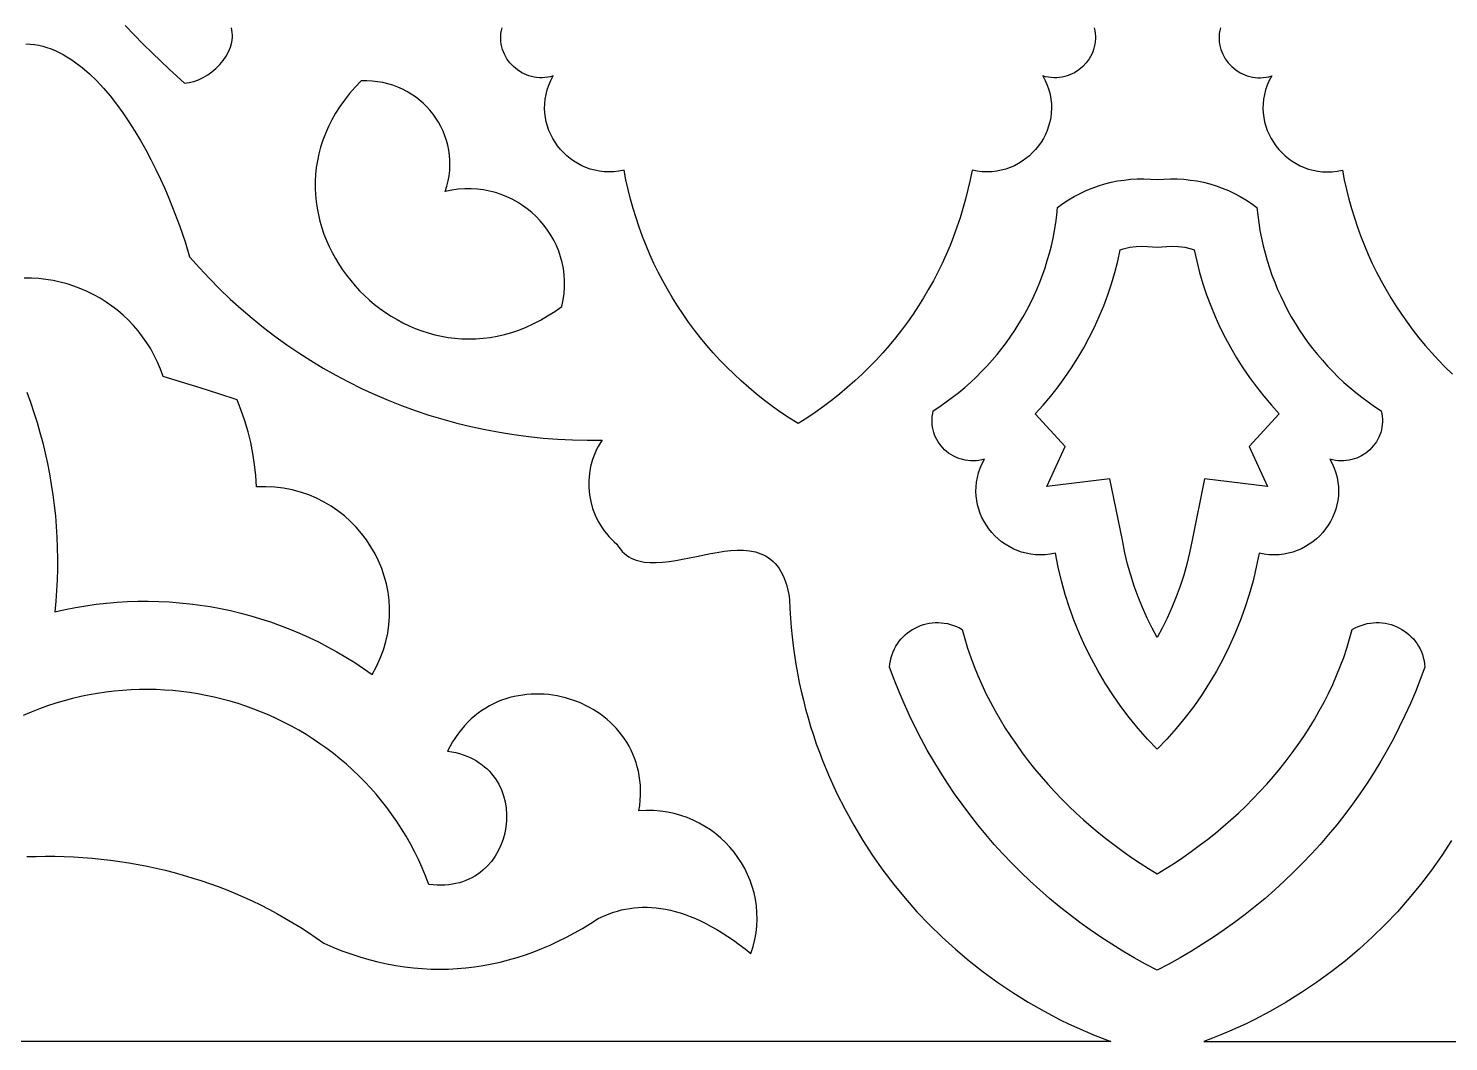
# Model space of a CAD drawing. Extents: x 50 to 3710, y -977 to -877.
# Drawn here: x 1355.1 to 1418.4, y -977.1 to -931.9 of the extents above; entities that cross this region are included whole.
import ezdxf

# ---------------------------------------------------------------- set-up
doc = ezdxf.new("R2010")
doc.units = 0
doc.layers.add('LAYER_1', color=18, linetype='CONTINUOUS')

msp = doc.modelspace()

# ---------------------------------------------------------------- linework, layer by layer
at = {"layer": 'LAYER_1'}
for points in [[(1359.402, -931.77), (1359.802, -932.195), (1360.202, -932.606), (1360.598, -933), (1361.358, -933.724), (1362.045, -934.341), (1362.252, -934.319), (1362.462, -934.27), (1362.67, -934.196), (1362.876, -934.099), (1363.075, -933.981), (1363.266, -933.844), (1363.446, -933.69), (1363.612, -933.521), (1363.762, -933.34), (1363.893, -933.147), (1364.002, -932.946), (1364.088, -932.738), (1364.146, -932.525), (1364.165, -932.417), (1364.175, -932.309), (1364.178, -932.2), (1364.173, -932.092), (1364.159, -931.984), (1364.136, -931.876)], [(1402.603, -931.876), (1402.631, -932.002), (1402.649, -932.127), (1402.659, -932.251), (1402.66, -932.373), (1402.652, -932.493), (1402.637, -932.611), (1402.613, -932.726), (1402.582, -932.839), (1402.544, -932.949), (1402.499, -933.055), (1402.388, -933.257), (1402.254, -933.443), (1402.097, -933.61), (1401.92, -933.757), (1401.725, -933.881), (1401.515, -933.98), (1401.405, -934.019), (1401.292, -934.052), (1401.176, -934.077), (1401.058, -934.094), (1400.938, -934.104), (1400.816, -934.106), (1400.692, -934.099), (1400.567, -934.084), (1400.441, -934.06), (1400.315, -934.026), (1400.423, -934.23), (1400.512, -934.436), (1400.584, -934.643), (1400.639, -934.851), (1400.676, -935.058), (1400.698, -935.265), (1400.703, -935.47), (1400.693, -935.673), (1400.669, -935.873), (1400.63, -936.07), (1400.577, -936.263), (1400.511, -936.451), (1400.432, -936.634), (1400.341, -936.811), (1400.238, -936.981), (1400.123, -937.144), (1399.998, -937.299), (1399.863, -937.445), (1399.717, -937.582), (1399.563, -937.71), (1399.399, -937.826), (1399.227, -937.932), (1399.047, -938.026), (1398.86, -938.107), (1398.666, -938.175), (1398.466, -938.229), (1398.26, -938.269), (1398.049, -938.294), (1397.833, -938.303), (1397.612, -938.296), (1397.388, -938.271), (1397.16, -938.229), (1397.075, -938.662), (1396.979, -939.091), (1396.873, -939.517), (1396.755, -939.939), (1396.627, -940.357), (1396.488, -940.771), (1396.339, -941.18), (1396.179, -941.585), (1396.008, -941.986), (1395.827, -942.382), (1395.636, -942.772), (1395.435, -943.158), (1395.224, -943.538), (1395.003, -943.913), (1394.772, -944.282), (1394.531, -944.646), (1394.28, -945.003), (1394.019, -945.354), (1393.749, -945.699), (1393.47, -946.037), (1393.181, -946.369), (1392.882, -946.694), (1392.575, -947.012), (1392.258, -947.322), (1391.932, -947.625), (1391.597, -947.921), (1391.253, -948.209), (1390.9, -948.489), (1390.539, -948.761), (1390.168, -949.025), (1389.789, -949.28), (1389.402, -949.527), (1389.014, -949.28), (1388.635, -949.025), (1388.265, -948.761), (1387.904, -948.489), (1387.551, -948.209), (1387.207, -947.921), (1386.872, -947.625), (1386.546, -947.322), (1386.229, -947.012), (1385.921, -946.694), (1385.623, -946.369), (1385.334, -946.037), (1385.054, -945.699), (1384.784, -945.354), (1384.524, -945.003), (1384.273, -944.646), (1384.032, -944.282), (1383.801, -943.913), (1383.58, -943.538), (1383.368, -943.158), (1383.167, -942.772), (1382.976, -942.382), (1382.796, -941.986), (1382.625, -941.585), (1382.465, -941.18), (1382.316, -940.771), (1382.177, -940.357), (1382.049, -939.939), (1381.931, -939.517), (1381.824, -939.091), (1381.729, -938.662), (1381.644, -938.229), (1381.416, -938.271), (1381.192, -938.296), (1380.971, -938.303), (1380.755, -938.294), (1380.544, -938.269), (1380.337, -938.229), (1380.137, -938.175), (1379.943, -938.107), (1379.756, -938.026), (1379.577, -937.932), (1379.405, -937.826), (1379.241, -937.71), (1379.086, -937.582), (1378.941, -937.445), (1378.806, -937.299), (1378.68, -937.144), (1378.566, -936.981), (1378.463, -936.811), (1378.372, -936.634), (1378.293, -936.451), (1378.227, -936.263), (1378.174, -936.07), (1378.135, -935.873), (1378.11, -935.673), (1378.1, -935.47), (1378.106, -935.265), (1378.127, -935.058), (1378.165, -934.851), (1378.22, -934.643), (1378.291, -934.436), (1378.381, -934.23), (1378.489, -934.026), (1378.362, -934.06), (1378.237, -934.084), (1378.112, -934.099), (1377.988, -934.106), (1377.866, -934.104), (1377.746, -934.094), (1377.628, -934.077), (1377.512, -934.052), (1377.399, -934.019), (1377.289, -933.98), (1377.079, -933.881), (1376.884, -933.757), (1376.707, -933.61), (1376.55, -933.443), (1376.415, -933.257), (1376.305, -933.055), (1376.26, -932.949), (1376.221, -932.839), (1376.19, -932.726), (1376.167, -932.611), (1376.151, -932.493), (1376.144, -932.373), (1376.145, -932.251), (1376.154, -932.127), (1376.173, -932.002), (1376.201, -931.876)], [(1408.235, -931.876), (1408.207, -932.002), (1408.188, -932.127), (1408.179, -932.251), (1408.178, -932.373), (1408.185, -932.493), (1408.201, -932.611), (1408.224, -932.726), (1408.255, -932.839), (1408.294, -932.949), (1408.339, -933.055), (1408.449, -933.257), (1408.584, -933.443), (1408.741, -933.61), (1408.918, -933.757), (1409.113, -933.881), (1409.323, -933.98), (1409.433, -934.019), (1409.546, -934.052), (1409.662, -934.077), (1409.78, -934.094), (1409.9, -934.104), (1410.022, -934.106), (1410.146, -934.099), (1410.271, -934.084), (1410.396, -934.06), (1410.523, -934.026), (1410.415, -934.23), (1410.325, -934.436), (1410.253, -934.643), (1410.199, -934.851), (1410.161, -935.058), (1410.14, -935.265), (1410.134, -935.47), (1410.144, -935.673), (1410.169, -935.873), (1410.208, -936.07), (1410.26, -936.263), (1410.327, -936.451), (1410.405, -936.634), (1410.497, -936.811), (1410.6, -936.981), (1410.714, -937.144), (1410.839, -937.299), (1410.975, -937.445), (1411.12, -937.582), (1411.275, -937.71), (1411.439, -937.826), (1411.611, -937.932), (1411.79, -938.026), (1411.977, -938.107), (1412.171, -938.175), (1412.371, -938.229), (1412.577, -938.269), (1412.789, -938.294), (1413.005, -938.303), (1413.226, -938.296), (1413.45, -938.271), (1413.678, -938.229), (1413.762, -938.662), (1413.858, -939.091), (1413.965, -939.517), (1414.082, -939.939), (1414.211, -940.357), (1414.35, -940.771), (1414.499, -941.18), (1414.659, -941.585), (1414.829, -941.986), (1415.01, -942.382), (1415.201, -942.772), (1415.402, -943.158), (1415.614, -943.538), (1415.835, -943.913), (1416.066, -944.282), (1416.307, -944.646), (1416.558, -945.003), (1416.818, -945.354), (1417.088, -945.699), (1417.368, -946.037), (1417.657, -946.369), (1417.955, -946.694), (1418.263, -947.012), (1418.58, -947.322)], [(1354.973, -932.588), (1355.163, -932.601), (1355.352, -932.624), (1355.539, -932.659), (1355.725, -932.703), (1355.908, -932.757), (1356.09, -932.821), (1356.27, -932.895), (1356.448, -932.977), (1356.624, -933.068), (1356.798, -933.168), (1356.97, -933.276), (1357.14, -933.392), (1357.474, -933.645), (1357.8, -933.927), (1358.117, -934.234), (1358.425, -934.564), (1358.724, -934.916), (1359.014, -935.285), (1359.294, -935.671), (1359.564, -936.07), (1359.824, -936.481), (1360.074, -936.9), (1360.313, -937.326), (1360.541, -937.757), (1360.759, -938.189), (1360.965, -938.62), (1361.159, -939.049), (1361.342, -939.472), (1361.512, -939.888), (1361.817, -940.687), (1362.07, -941.427), (1362.27, -942.088), (1362.704, -942.58), (1363.151, -943.058), (1363.609, -943.522), (1364.08, -943.972), (1364.562, -944.408), (1365.055, -944.83), (1365.559, -945.237), (1366.074, -945.629), (1366.598, -946.007), (1367.133, -946.37), (1367.677, -946.718), (1368.23, -947.05), (1368.791, -947.367), (1369.362, -947.669), (1369.94, -947.955), (1370.526, -948.225), (1371.119, -948.479), (1371.719, -948.716), (1372.326, -948.938), (1372.94, -949.143), (1373.559, -949.331), (1374.184, -949.502), (1374.814, -949.657), (1375.45, -949.794), (1376.089, -949.914), (1376.733, -950.017), (1377.381, -950.102), (1378.033, -950.169), (1378.688, -950.219), (1379.345, -950.25), (1380.005, -950.263), (1380.668, -950.258), (1380.578, -950.397), (1380.495, -950.54), (1380.419, -950.685), (1380.351, -950.832), (1380.237, -951.133), (1380.152, -951.44), (1380.096, -951.752), (1380.068, -952.067), (1380.069, -952.382), (1380.098, -952.695), (1380.155, -953.005), (1380.239, -953.309), (1380.352, -953.606), (1380.492, -953.893), (1380.66, -954.169), (1380.754, -954.302), (1380.854, -954.431), (1380.962, -954.557), (1381.076, -954.678), (1381.197, -954.795), (1381.324, -954.907), (1381.399, -955.025), (1381.48, -955.132), (1381.566, -955.228), (1381.657, -955.315), (1381.753, -955.392), (1381.854, -955.46), (1381.959, -955.519), (1382.069, -955.57), (1382.183, -955.613), (1382.3, -955.649), (1382.547, -955.698), (1382.807, -955.723), (1383.079, -955.725), (1383.362, -955.708), (1383.653, -955.675), (1383.951, -955.629), (1384.254, -955.574), (1384.871, -955.448), (1385.491, -955.322), (1385.798, -955.267), (1386.101, -955.221), (1386.399, -955.188), (1386.689, -955.172), (1386.97, -955.174), (1387.241, -955.198), (1387.5, -955.248), (1387.624, -955.284), (1387.745, -955.327), (1387.862, -955.378), (1387.975, -955.437), (1388.084, -955.505), (1388.188, -955.583), (1388.288, -955.669), (1388.383, -955.766), (1388.473, -955.873), (1388.557, -955.991), (1388.637, -956.12), (1388.711, -956.26), (1388.779, -956.413), (1388.841, -956.578), (1388.896, -956.755), (1388.946, -956.946), (1388.989, -957.15), (1389.025, -957.368), (1389.041, -957.787), (1389.066, -958.204), (1389.099, -958.619), (1389.14, -959.031), (1389.188, -959.442), (1389.244, -959.851), (1389.308, -960.257), (1389.379, -960.661), (1389.458, -961.063), (1389.545, -961.462), (1389.638, -961.858), (1389.739, -962.252), (1389.848, -962.643), (1389.963, -963.031), (1390.086, -963.416), (1390.215, -963.798), (1390.352, -964.177), (1390.495, -964.553), (1390.803, -965.295), (1391.137, -966.024), (1391.497, -966.738), (1391.883, -967.438), (1392.294, -968.122), (1392.729, -968.79), (1393.189, -969.442), (1393.672, -970.076), (1394.177, -970.692), (1394.705, -971.29), (1395.255, -971.868), (1395.826, -972.427), (1396.418, -972.965), (1397.029, -973.482), (1397.661, -973.977), (1398.311, -974.45), (1398.979, -974.9), (1399.666, -975.326), (1400.37, -975.728), (1401.09, -976.106), (1401.456, -976.285), (1401.827, -976.457), (1402.201, -976.623), (1402.579, -976.783), (1402.961, -976.936), (1403.346, -977.082), (1337.633, -977.082)], [(1355.011, -948.131), (1355.173, -948.576), (1355.324, -949.024), (1355.465, -949.476), (1355.597, -949.93), (1355.718, -950.387), (1355.829, -950.846), (1355.93, -951.308), (1356.021, -951.771), (1356.102, -952.237), (1356.172, -952.705), (1356.232, -953.174), (1356.282, -953.645), (1356.321, -954.117), (1356.35, -954.591), (1356.369, -955.065), (1356.376, -955.54), (1356.374, -956.016), (1356.36, -956.492), (1356.337, -956.969), (1356.302, -957.446), (1356.257, -957.923), (1356.717, -957.819), (1357.179, -957.728), (1357.642, -957.649), (1358.106, -957.584), (1358.57, -957.531), (1359.035, -957.491), (1359.5, -957.463), (1359.965, -957.448), (1360.429, -957.445), (1360.893, -957.455), (1361.355, -957.477), (1361.817, -957.511), (1362.277, -957.558), (1362.736, -957.617), (1363.192, -957.688), (1363.646, -957.771), (1364.098, -957.867), (1364.547, -957.974), (1364.994, -958.093), (1365.436, -958.225), (1365.876, -958.368), (1366.312, -958.523), (1366.744, -958.689), (1367.171, -958.868), (1367.594, -959.058), (1368.012, -959.26), (1368.426, -959.473), (1368.834, -959.698), (1369.236, -959.934), (1369.633, -960.182), (1370.024, -960.441), (1370.409, -960.711), (1370.605, -960.351), (1370.773, -959.986), (1370.911, -959.617), (1371.02, -959.247), (1371.102, -958.875), (1371.156, -958.502), (1371.185, -958.131), (1371.187, -957.762), (1371.164, -957.396), (1371.117, -957.035), (1371.046, -956.678), (1370.952, -956.328), (1370.835, -955.986), (1370.697, -955.652), (1370.537, -955.327), (1370.357, -955.014), (1370.157, -954.712), (1369.939, -954.423), (1369.701, -954.148), (1369.447, -953.889), (1369.175, -953.645), (1368.886, -953.419), (1368.582, -953.211), (1368.263, -953.023), (1367.929, -952.855), (1367.582, -952.708), (1367.221, -952.585), (1366.849, -952.485), (1366.464, -952.41), (1366.069, -952.361), (1365.663, -952.339), (1365.247, -952.345), (1365.218, -951.847), (1365.167, -951.352), (1365.093, -950.86), (1364.996, -950.371), (1364.878, -949.888), (1364.738, -949.41), (1364.576, -948.938), (1364.392, -948.473), (1363.569, -948.2), (1362.743, -947.934), (1361.915, -947.675), (1361.085, -947.424), (1360.97, -947.102), (1360.84, -946.79), (1360.694, -946.489), (1360.535, -946.198), (1360.361, -945.918), (1360.174, -945.65), (1359.975, -945.392), (1359.763, -945.147), (1359.54, -944.914), (1359.306, -944.692), (1359.062, -944.484), (1358.808, -944.288), (1358.545, -944.105), (1358.274, -943.936), (1357.994, -943.781), (1357.707, -943.639), (1357.414, -943.511), (1357.114, -943.398), (1356.808, -943.3), (1356.498, -943.217), (1356.183, -943.149), (1355.864, -943.096), (1355.542, -943.06), (1355.217, -943.039), (1354.89, -943.035)], [(1355.013, -968.835), (1355.429, -968.822), (1355.845, -968.817), (1356.26, -968.819), (1356.676, -968.829), (1357.09, -968.846), (1357.505, -968.871), (1357.918, -968.904), (1358.331, -968.945), (1358.743, -968.993), (1359.153, -969.049), (1359.562, -969.113), (1359.97, -969.184), (1360.376, -969.263), (1360.78, -969.35), (1361.182, -969.444), (1361.582, -969.546), (1361.98, -969.656), (1362.375, -969.773), (1362.768, -969.898), (1363.158, -970.031), (1363.545, -970.171), (1363.929, -970.319), (1364.31, -970.475), (1364.688, -970.639), (1365.062, -970.81), (1365.433, -970.988), (1365.8, -971.175), (1366.163, -971.369), (1366.522, -971.571), (1366.876, -971.78), (1367.226, -971.997), (1367.572, -972.222), (1367.913, -972.455), (1368.249, -972.695), (1368.654, -972.869), (1369.058, -973.028), (1369.461, -973.173), (1369.863, -973.304), (1370.264, -973.421), (1370.664, -973.523), (1371.063, -973.611), (1371.46, -973.686), (1371.857, -973.747), (1372.252, -973.794), (1372.646, -973.827), (1373.038, -973.847), (1373.429, -973.854), (1373.819, -973.847), (1374.206, -973.827), (1374.592, -973.795), (1374.977, -973.749), (1375.359, -973.691), (1375.74, -973.62), (1376.119, -973.536), (1376.496, -973.44), (1376.87, -973.332), (1377.243, -973.211), (1377.613, -973.078), (1377.981, -972.933), (1378.347, -972.777), (1378.711, -972.608), (1379.072, -972.428), (1379.43, -972.236), (1379.786, -972.033), (1380.14, -971.818), (1380.491, -971.593), (1380.824, -971.44), (1381.169, -971.313), (1381.346, -971.259), (1381.526, -971.213), (1381.709, -971.174), (1381.895, -971.142), (1382.084, -971.118), (1382.276, -971.102), (1382.472, -971.094), (1382.67, -971.095), (1382.871, -971.104), (1383.076, -971.121), (1383.283, -971.147), (1383.494, -971.183), (1383.708, -971.228), (1383.925, -971.282), (1384.145, -971.346), (1384.369, -971.42), (1384.595, -971.503), (1384.825, -971.598), (1385.058, -971.702), (1385.294, -971.818), (1385.534, -971.944), (1385.776, -972.081), (1386.022, -972.23), (1386.272, -972.39), (1386.524, -972.562), (1386.78, -972.746), (1387.039, -972.941), (1387.302, -973.15), (1387.399, -972.842), (1387.474, -972.536), (1387.528, -972.23), (1387.561, -971.925), (1387.575, -971.623), (1387.569, -971.323), (1387.544, -971.028), (1387.5, -970.736), (1387.438, -970.45), (1387.359, -970.169), (1387.264, -969.894), (1387.152, -969.626), (1387.024, -969.366), (1386.88, -969.115), (1386.723, -968.872), (1386.551, -968.639), (1386.365, -968.417), (1386.166, -968.206), (1385.955, -968.006), (1385.731, -967.819), (1385.496, -967.645), (1385.251, -967.485), (1384.994, -967.339), (1384.728, -967.209), (1384.453, -967.094), (1384.168, -966.996), (1383.876, -966.915), (1383.575, -966.852), (1383.268, -966.808), (1382.953, -966.783), (1382.633, -966.778), (1382.307, -966.793), (1382.342, -966.557), (1382.366, -966.324), (1382.378, -966.097), (1382.38, -965.873), (1382.371, -965.655), (1382.352, -965.441), (1382.322, -965.231), (1382.284, -965.027), (1382.235, -964.827), (1382.178, -964.632), (1382.112, -964.443), (1382.037, -964.259), (1381.955, -964.08), (1381.864, -963.906), (1381.766, -963.738), (1381.66, -963.575), (1381.547, -963.418), (1381.428, -963.267), (1381.302, -963.122), (1381.17, -962.982), (1381.033, -962.849), (1380.889, -962.722), (1380.741, -962.601), (1380.587, -962.486), (1380.429, -962.378), (1380.267, -962.276), (1380.1, -962.181), (1379.93, -962.092), (1379.756, -962.01), (1379.579, -961.936), (1379.399, -961.868), (1379.216, -961.807), (1379.032, -961.753), (1378.845, -961.706), (1378.656, -961.667), (1378.466, -961.635), (1378.275, -961.611), (1378.084, -961.594), (1377.891, -961.585), (1377.699, -961.584), (1377.506, -961.59), (1377.314, -961.605), (1377.122, -961.628), (1376.932, -961.658), (1376.743, -961.697), (1376.555, -961.745), (1376.369, -961.801), (1376.185, -961.865), (1376.004, -961.938), (1375.825, -962.019), (1375.649, -962.11), (1375.477, -962.209), (1375.308, -962.317), (1375.143, -962.435), (1374.983, -962.561), (1374.826, -962.697), (1374.675, -962.842), (1374.529, -962.997), (1374.388, -963.161), (1374.253, -963.334), (1374.123, -963.518), (1374, -963.711), (1373.884, -963.914), (1373.774, -964.127), (1373.959, -964.157), (1374.137, -964.194), (1374.308, -964.239), (1374.472, -964.29), (1374.629, -964.349), (1374.779, -964.414), (1374.922, -964.485), (1375.059, -964.562), (1375.188, -964.645), (1375.311, -964.734), (1375.427, -964.828), (1375.536, -964.926), (1375.639, -965.029), (1375.735, -965.137), (1375.907, -965.364), (1376.054, -965.606), (1376.175, -965.859), (1376.27, -966.122), (1376.34, -966.393), (1376.385, -966.67), (1376.406, -966.95), (1376.403, -967.231), (1376.376, -967.511), (1376.325, -967.788), (1376.251, -968.059), (1376.154, -968.323), (1376.034, -968.577), (1375.892, -968.819), (1375.728, -969.047), (1375.542, -969.259), (1375.335, -969.452), (1375.224, -969.541), (1375.107, -969.625), (1374.985, -969.703), (1374.858, -969.775), (1374.725, -969.841), (1374.588, -969.9), (1374.445, -969.952), (1374.298, -969.998), (1374.145, -970.036), (1373.988, -970.066), (1373.826, -970.089), (1373.658, -970.103), (1373.486, -970.109), (1373.31, -970.106), (1373.128, -970.095), (1372.942, -970.074), (1372.796, -969.697), (1372.641, -969.327), (1372.476, -968.965), (1372.301, -968.611), (1372.117, -968.264), (1371.924, -967.924), (1371.721, -967.592), (1371.511, -967.269), (1371.291, -966.953), (1371.064, -966.644), (1370.829, -966.344), (1370.585, -966.052), (1370.335, -965.768), (1370.077, -965.493), (1369.811, -965.225), (1369.539, -964.966), (1369.261, -964.715), (1368.975, -964.473), (1368.684, -964.239), (1368.387, -964.014), (1368.084, -963.798), (1367.775, -963.59), (1367.461, -963.392), (1367.142, -963.202), (1366.818, -963.021), (1366.489, -962.849), (1366.156, -962.687), (1365.819, -962.533), (1365.478, -962.389), (1365.133, -962.254), (1364.784, -962.128), (1364.432, -962.012), (1364.077, -961.906), (1363.719, -961.809), (1363.359, -961.722), (1362.996, -961.644), (1362.631, -961.577), (1362.264, -961.519), (1361.895, -961.471), (1361.525, -961.433), (1361.153, -961.405), (1360.78, -961.388), (1360.406, -961.381), (1360.032, -961.384), (1359.657, -961.397), (1359.283, -961.421), (1358.908, -961.455), (1358.533, -961.5), (1358.159, -961.556), (1357.785, -961.622), (1357.413, -961.699), (1357.042, -961.788), (1356.671, -961.886), (1356.303, -961.996), (1355.936, -962.118), (1355.572, -962.25), (1355.209, -962.393), (1354.849, -962.548)], [(1418.544, -968.122), (1418.108, -968.79), (1417.649, -969.442), (1417.166, -970.076), (1416.66, -970.692), (1416.132, -971.29), (1415.582, -971.868), (1415.011, -972.427), (1414.42, -972.965), (1413.808, -973.482), (1413.177, -973.977), (1412.527, -974.45), (1411.858, -974.9), (1411.172, -975.326), (1410.468, -975.728), (1409.748, -976.106), (1409.381, -976.285), (1409.011, -976.457), (1408.637, -976.623), (1408.259, -976.783), (1407.877, -976.936), (1407.491, -977.082), (1473.204, -977.082)]]:
    msp.add_lwpolyline(points, dxfattribs=at)
for points in [[(1378.87, -944.298), (1378.93, -944.009), (1378.97, -943.723), (1378.99, -943.44), (1378.991, -943.161), (1378.974, -942.886), (1378.938, -942.615), (1378.885, -942.35), (1378.815, -942.09), (1378.729, -941.838), (1378.628, -941.592), (1378.511, -941.354), (1378.381, -941.124), (1378.236, -940.903), (1378.078, -940.692), (1377.908, -940.49), (1377.726, -940.299), (1377.532, -940.12), (1377.328, -939.952), (1377.113, -939.796), (1376.889, -939.654), (1376.655, -939.525), (1376.414, -939.41), (1376.164, -939.311), (1375.908, -939.226), (1375.645, -939.157), (1375.375, -939.105), (1375.101, -939.07), (1374.821, -939.052), (1374.538, -939.053), (1374.25, -939.073), (1373.96, -939.112), (1373.667, -939.172), (1373.742, -938.938), (1373.8, -938.705), (1373.842, -938.472), (1373.869, -938.241), (1373.881, -938.01), (1373.878, -937.782), (1373.861, -937.557), (1373.83, -937.334), (1373.785, -937.115), (1373.727, -936.901), (1373.657, -936.69), (1373.574, -936.485), (1373.479, -936.286), (1373.372, -936.093), (1373.255, -935.906), (1373.126, -935.727), (1372.987, -935.555), (1372.839, -935.391), (1372.68, -935.237), (1372.512, -935.091), (1372.336, -934.955), (1372.151, -934.83), (1371.958, -934.715), (1371.757, -934.611), (1371.549, -934.52), (1371.334, -934.44), (1371.113, -934.373), (1370.885, -934.32), (1370.652, -934.281), (1370.413, -934.256), (1370.169, -934.245), (1369.921, -934.25), (1369.653, -934.53), (1369.406, -934.814), (1369.178, -935.102), (1368.97, -935.394), (1368.781, -935.689), (1368.611, -935.986), (1368.459, -936.286), (1368.326, -936.588), (1368.21, -936.891), (1368.112, -937.196), (1368.031, -937.501), (1367.967, -937.806), (1367.919, -938.112), (1367.887, -938.417), (1367.871, -938.721), (1367.87, -939.025), (1367.884, -939.326), (1367.912, -939.625), (1367.955, -939.922), (1368.012, -940.216), (1368.082, -940.507), (1368.166, -940.795), (1368.262, -941.078), (1368.371, -941.357), (1368.492, -941.631), (1368.624, -941.899), (1368.768, -942.162), (1368.923, -942.42), (1369.089, -942.67), (1369.265, -942.914), (1369.452, -943.151), (1369.647, -943.38), (1369.852, -943.601), (1370.066, -943.813), (1370.289, -944.017), (1370.52, -944.212), (1370.758, -944.397), (1371.004, -944.571), (1371.258, -944.736), (1371.518, -944.89), (1371.784, -945.032), (1372.056, -945.163), (1372.335, -945.282), (1372.618, -945.388), (1372.907, -945.482), (1373.2, -945.562), (1373.498, -945.629), (1373.799, -945.682), (1374.104, -945.721), (1374.413, -945.744), (1374.724, -945.753), (1375.038, -945.745), (1375.354, -945.722), (1375.671, -945.683), (1375.991, -945.626), (1376.311, -945.553), (1376.632, -945.462), (1376.953, -945.353), (1377.275, -945.225), (1377.596, -945.079), (1377.916, -944.913), (1378.236, -944.728), (1378.554, -944.523)], [(1405.419, -964.047), (1404.984, -963.59), (1404.568, -963.118), (1404.171, -962.633), (1403.794, -962.134), (1403.436, -961.623), (1403.099, -961.1), (1402.782, -960.565), (1402.485, -960.019), (1402.209, -959.462), (1401.954, -958.896), (1401.72, -958.319), (1401.508, -957.734), (1401.317, -957.14), (1401.148, -956.537), (1401.001, -955.927), (1400.876, -955.31), (1400.649, -955.352), (1400.424, -955.377), (1400.204, -955.384), (1399.988, -955.375), (1399.776, -955.35), (1399.57, -955.31), (1399.37, -955.256), (1399.176, -955.188), (1398.989, -955.107), (1398.809, -955.013), (1398.638, -954.907), (1398.474, -954.791), (1398.319, -954.663), (1398.174, -954.526), (1398.038, -954.38), (1397.913, -954.225), (1397.799, -954.062), (1397.696, -953.892), (1397.604, -953.715), (1397.525, -953.532), (1397.459, -953.344), (1397.407, -953.151), (1397.368, -952.954), (1397.343, -952.754), (1397.333, -952.551), (1397.339, -952.346), (1397.36, -952.139), (1397.398, -951.932), (1397.452, -951.724), (1397.524, -951.517), (1397.614, -951.311), (1397.722, -951.107), (1397.595, -951.141), (1397.469, -951.165), (1397.344, -951.18), (1397.221, -951.187), (1397.099, -951.185), (1396.979, -951.176), (1396.86, -951.158), (1396.745, -951.133), (1396.632, -951.1), (1396.522, -951.061), (1396.312, -950.962), (1396.117, -950.838), (1395.94, -950.691), (1395.783, -950.524), (1395.648, -950.338), (1395.538, -950.136), (1395.492, -950.03), (1395.454, -949.92), (1395.423, -949.807), (1395.4, -949.692), (1395.384, -949.574), (1395.377, -949.454), (1395.378, -949.332), (1395.387, -949.208), (1395.406, -949.083), (1395.434, -948.957), (1395.727, -948.764), (1396.014, -948.563), (1396.294, -948.355), (1396.568, -948.139), (1396.834, -947.916), (1397.093, -947.687), (1397.345, -947.451), (1397.589, -947.208), (1397.826, -946.959), (1398.056, -946.704), (1398.278, -946.443), (1398.492, -946.175), (1398.698, -945.903), (1398.896, -945.625), (1399.086, -945.341), (1399.268, -945.053), (1399.442, -944.759), (1399.607, -944.461), (1399.764, -944.158), (1399.912, -943.851), (1400.051, -943.54), (1400.181, -943.224), (1400.303, -942.905), (1400.415, -942.582), (1400.518, -942.255), (1400.612, -941.926), (1400.697, -941.593), (1400.772, -941.257), (1400.837, -940.918), (1400.893, -940.576), (1400.939, -940.233), (1400.975, -939.887), (1401.216, -939.711), (1401.464, -939.548), (1401.718, -939.398), (1401.979, -939.26), (1402.246, -939.135), (1402.518, -939.024), (1402.795, -938.925), (1403.076, -938.84), (1403.361, -938.768), (1403.649, -938.709), (1403.94, -938.665), (1404.233, -938.634), (1404.528, -938.616), (1404.825, -938.613), (1405.122, -938.624), (1405.419, -938.649), (1405.716, -938.624), (1406.013, -938.613), (1406.309, -938.616), (1406.604, -938.634), (1406.897, -938.665), (1407.188, -938.709), (1407.476, -938.768), (1407.761, -938.84), (1408.042, -938.925), (1408.319, -939.024), (1408.591, -939.135), (1408.858, -939.26), (1409.119, -939.398), (1409.374, -939.548), (1409.622, -939.711), (1409.863, -939.887), (1409.899, -940.233), (1409.945, -940.576), (1410, -940.918), (1410.066, -941.257), (1410.141, -941.593), (1410.225, -941.926), (1410.319, -942.255), (1410.423, -942.582), (1410.535, -942.905), (1410.656, -943.224), (1410.787, -943.54), (1410.926, -943.851), (1411.074, -944.158), (1411.231, -944.461), (1411.396, -944.759), (1411.57, -945.053), (1411.751, -945.341), (1411.942, -945.625), (1412.14, -945.903), (1412.346, -946.175), (1412.56, -946.443), (1412.782, -946.704), (1413.011, -946.959), (1413.248, -947.208), (1413.493, -947.451), (1413.745, -947.687), (1414.004, -947.916), (1414.27, -948.139), (1414.543, -948.355), (1414.823, -948.563), (1415.11, -948.764), (1415.404, -948.957), (1415.432, -949.083), (1415.45, -949.208), (1415.46, -949.332), (1415.461, -949.454), (1415.454, -949.574), (1415.438, -949.692), (1415.414, -949.807), (1415.383, -949.92), (1415.345, -950.03), (1415.3, -950.136), (1415.19, -950.338), (1415.055, -950.524), (1414.898, -950.691), (1414.721, -950.838), (1414.526, -950.962), (1414.316, -951.061), (1414.206, -951.1), (1414.093, -951.133), (1413.977, -951.158), (1413.859, -951.176), (1413.739, -951.185), (1413.617, -951.187), (1413.493, -951.18), (1413.368, -951.165), (1413.242, -951.141), (1413.116, -951.107), (1413.224, -951.311), (1413.313, -951.517), (1413.385, -951.724), (1413.44, -951.932), (1413.477, -952.139), (1413.499, -952.346), (1413.504, -952.551), (1413.495, -952.754), (1413.47, -952.954), (1413.431, -953.151), (1413.378, -953.344), (1413.312, -953.532), (1413.233, -953.715), (1413.142, -953.892), (1413.039, -954.062), (1412.925, -954.225), (1412.799, -954.38), (1412.664, -954.526), (1412.518, -954.663), (1412.364, -954.791), (1412.2, -954.907), (1412.028, -955.013), (1411.848, -955.107), (1411.661, -955.188), (1411.468, -955.256), (1411.267, -955.31), (1411.061, -955.35), (1410.85, -955.375), (1410.634, -955.384), (1410.413, -955.377), (1410.189, -955.352), (1409.961, -955.31), (1409.837, -955.927), (1409.69, -956.537), (1409.521, -957.14), (1409.33, -957.734), (1409.117, -958.319), (1408.884, -958.896), (1408.629, -959.462), (1408.353, -960.019), (1408.056, -960.565), (1407.739, -961.1), (1407.401, -961.623), (1407.044, -962.134), (1406.667, -962.633), (1406.27, -963.118), (1405.854, -963.59)], [(1405.419, -959.06), (1405.196, -958.652), (1404.97, -958.196), (1404.76, -957.73), (1404.568, -957.257), (1404.394, -956.776), (1404.237, -956.287), (1404.098, -955.791), (1403.977, -955.288), (1403.863, -954.725), (1403.311, -951.989), (1400.501, -952.333), (1401.315, -950.541), (1399.975, -949.089), (1400.329, -948.7), (1400.669, -948.3), (1400.994, -947.889), (1401.304, -947.468), (1401.599, -947.038), (1401.878, -946.598), (1402.142, -946.149), (1402.389, -945.691), (1402.621, -945.226), (1402.836, -944.753), (1403.035, -944.272), (1403.216, -943.784), (1403.381, -943.29), (1403.529, -942.79), (1403.659, -942.285), (1403.772, -941.774), (1403.904, -941.73), (1404.192, -941.665), (1404.486, -941.627), (1404.783, -941.616), (1405.419, -941.655), (1406.054, -941.616), (1406.352, -941.627), (1406.645, -941.665), (1406.934, -941.73), (1407.066, -941.774), (1407.178, -942.285), (1407.309, -942.79), (1407.456, -943.29), (1407.621, -943.784), (1407.803, -944.272), (1408.002, -944.753), (1408.217, -945.226), (1408.448, -945.691), (1408.696, -946.149), (1408.96, -946.598), (1409.239, -947.038), (1409.534, -947.468), (1409.844, -947.889), (1410.169, -948.3), (1410.509, -948.7), (1410.863, -949.089), (1409.523, -950.541), (1410.337, -952.333), (1407.527, -951.989), (1406.975, -954.725), (1406.861, -955.288), (1406.74, -955.791), (1406.601, -956.287), (1406.444, -956.776), (1406.269, -957.257), (1406.077, -957.73), (1405.868, -958.196), (1405.642, -958.652)], [(1405.419, -973.893), (1404.902, -973.623), (1404.392, -973.342), (1403.891, -973.049), (1403.397, -972.745), (1402.911, -972.43), (1402.434, -972.104), (1401.965, -971.768), (1401.505, -971.421), (1401.053, -971.063), (1400.611, -970.696), (1400.177, -970.318), (1399.753, -969.931), (1399.338, -969.534), (1398.933, -969.128), (1398.538, -968.712), (1398.153, -968.287), (1397.778, -967.853), (1397.413, -967.411), (1397.059, -966.959), (1396.715, -966.5), (1396.382, -966.032), (1396.061, -965.556), (1395.75, -965.072), (1395.451, -964.581), (1395.163, -964.082), (1394.887, -963.575), (1394.623, -963.062), (1394.371, -962.541), (1394.131, -962.014), (1393.904, -961.479), (1393.689, -960.939), (1393.487, -960.392), (1393.499, -960.244), (1393.521, -960.101), (1393.553, -959.962), (1393.593, -959.828), (1393.641, -959.698), (1393.698, -959.574), (1393.762, -959.454), (1393.833, -959.34), (1393.912, -959.231), (1393.996, -959.128), (1394.087, -959.031), (1394.184, -958.94), (1394.286, -958.855), (1394.393, -958.777), (1394.505, -958.705), (1394.621, -958.641), (1394.74, -958.583), (1394.863, -958.533), (1394.989, -958.491), (1395.118, -958.456), (1395.249, -958.429), (1395.381, -958.41), (1395.516, -958.399), (1395.651, -958.397), (1395.787, -958.404), (1395.923, -958.42), (1396.06, -958.444), (1396.196, -958.478), (1396.331, -958.522), (1396.465, -958.575), (1396.597, -958.638), (1396.727, -958.712), (1396.839, -959.129), (1396.965, -959.543), (1397.104, -959.954), (1397.255, -960.361), (1397.419, -960.765), (1397.594, -961.165), (1397.782, -961.561), (1397.981, -961.953), (1398.191, -962.34), (1398.412, -962.723), (1398.643, -963.101), (1398.885, -963.474), (1399.137, -963.842), (1399.398, -964.205), (1399.669, -964.562), (1399.949, -964.913), (1400.238, -965.258), (1400.535, -965.598), (1400.84, -965.93), (1401.153, -966.257), (1401.474, -966.577), (1401.802, -966.89), (1402.137, -967.195), (1402.479, -967.494), (1402.827, -967.785), (1403.181, -968.069), (1403.542, -968.344), (1403.907, -968.612), (1404.278, -968.871), (1404.654, -969.122), (1405.034, -969.365), (1405.419, -969.599), (1405.803, -969.365), (1406.184, -969.122), (1406.56, -968.871), (1406.93, -968.612), (1407.296, -968.344), (1407.656, -968.069), (1408.01, -967.785), (1408.359, -967.494), (1408.7, -967.195), (1409.036, -966.89), (1409.364, -966.577), (1409.684, -966.257), (1409.998, -965.93), (1410.303, -965.598), (1410.6, -965.258), (1410.889, -964.913), (1411.169, -964.562), (1411.439, -964.205), (1411.701, -963.842), (1411.953, -963.474), (1412.194, -963.101), (1412.426, -962.723), (1412.647, -962.34), (1412.857, -961.953), (1413.056, -961.561), (1413.243, -961.165), (1413.419, -960.765), (1413.583, -960.361), (1413.734, -959.954), (1413.872, -959.543), (1413.998, -959.129), (1414.111, -958.712), (1414.241, -958.638), (1414.373, -958.575), (1414.507, -958.522), (1414.642, -958.478), (1414.778, -958.444), (1414.914, -958.42), (1415.051, -958.404), (1415.187, -958.397), (1415.322, -958.399), (1415.456, -958.41), (1415.589, -958.429), (1415.72, -958.456), (1415.849, -958.491), (1415.975, -958.533), (1416.098, -958.583), (1416.217, -958.641), (1416.333, -958.705), (1416.444, -958.777), (1416.551, -958.855), (1416.653, -958.94), (1416.75, -959.031), (1416.841, -959.128), (1416.926, -959.231), (1417.004, -959.34), (1417.076, -959.454), (1417.14, -959.574), (1417.197, -959.698), (1417.245, -959.828), (1417.285, -959.962), (1417.316, -960.101), (1417.338, -960.244), (1417.351, -960.392), (1417.149, -960.939), (1416.934, -961.479), (1416.706, -962.014), (1416.466, -962.541), (1416.214, -963.062), (1415.95, -963.575), (1415.674, -964.082), (1415.387, -964.581), (1415.088, -965.072), (1414.777, -965.556), (1414.455, -966.032), (1414.122, -966.5), (1413.779, -966.959), (1413.425, -967.411), (1413.06, -967.853), (1412.685, -968.287), (1412.299, -968.712), (1411.904, -969.128), (1411.499, -969.534), (1411.084, -969.931), (1410.66, -970.318), (1410.227, -970.696), (1409.784, -971.063), (1409.333, -971.421), (1408.872, -971.768), (1408.404, -972.104), (1407.926, -972.43), (1407.441, -972.745), (1406.947, -973.049), (1406.445, -973.342), (1405.936, -973.623)]]:
    msp.add_lwpolyline(points, close=True, dxfattribs=at)

doc.saveas('drawing.dxf')
